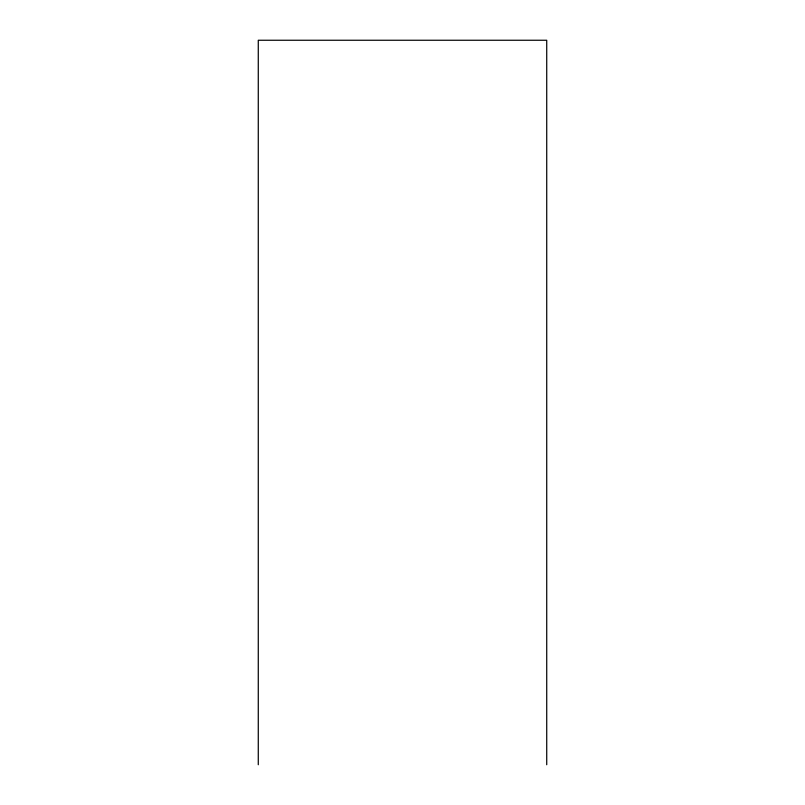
<?xml version="1.0" encoding="UTF-8"?>
<svg xmlns="http://www.w3.org/2000/svg" width="805" height="805" viewBox="0 0 805 805"><rect width="100%" height="100%" fill="white"/><g stroke="black" fill="none" stroke-linecap="round" stroke-linejoin="round"><path stroke-width="1.21" d="M546.726 764.75L546.726 40.25L258.274 40.25L258.274 764.75"/></g></svg>
